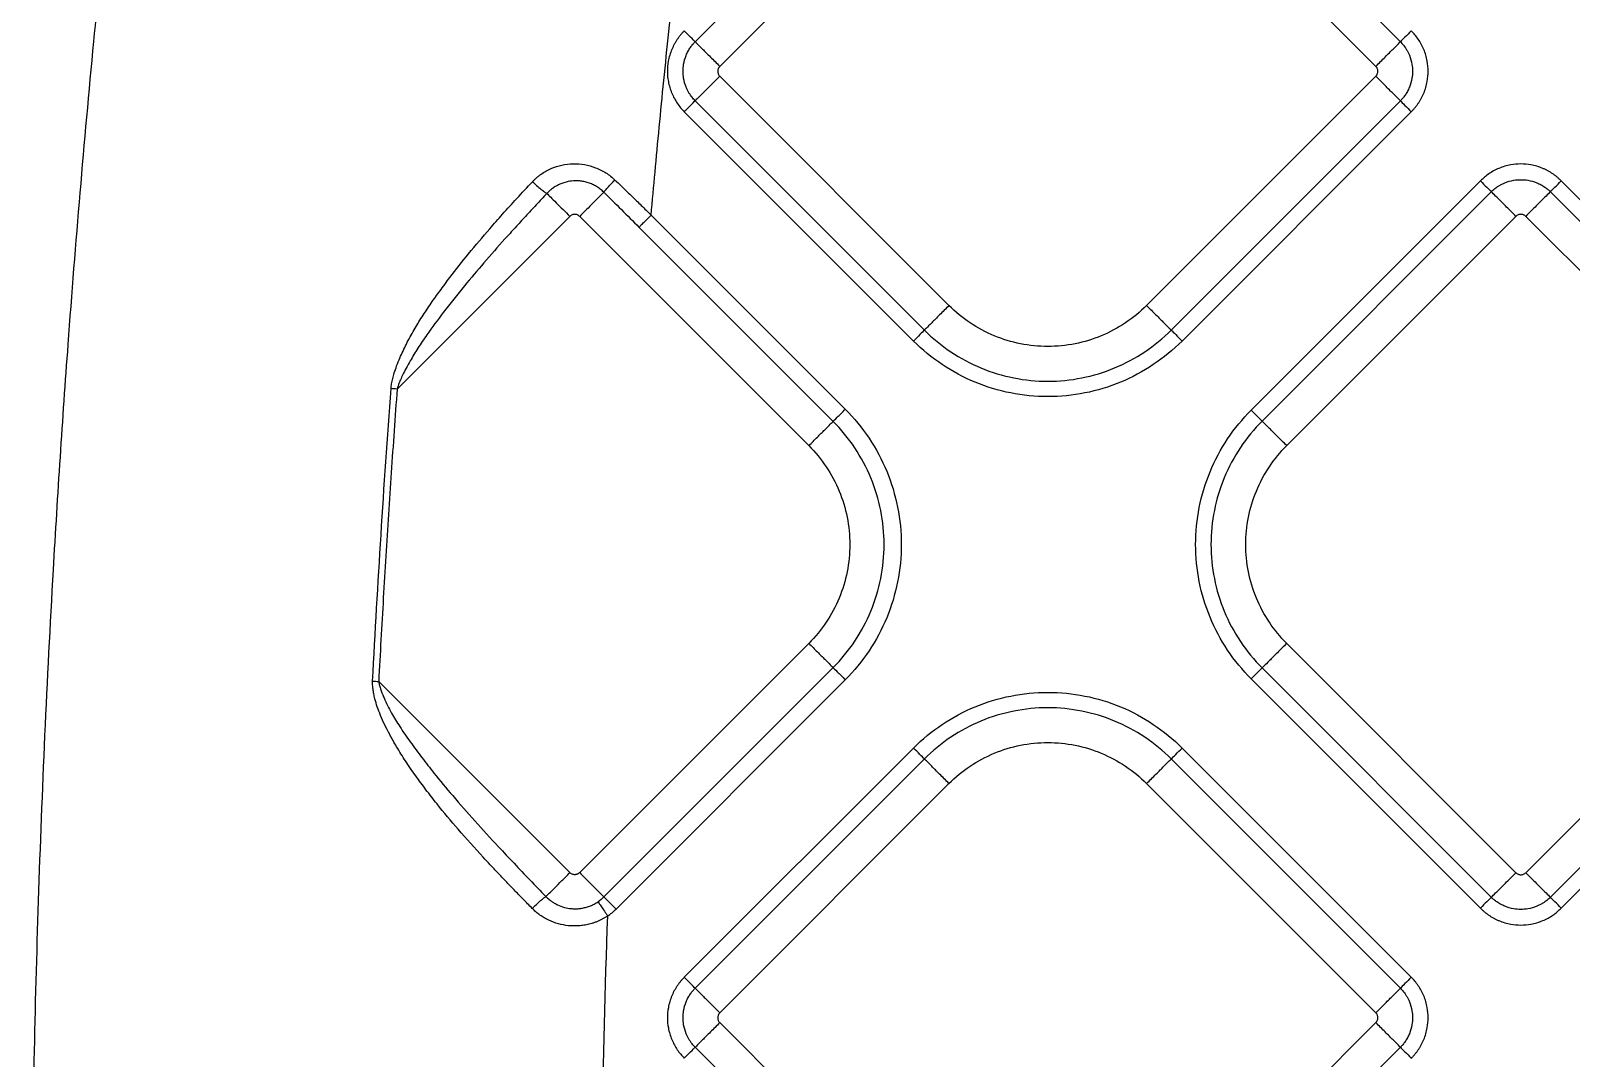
# Model space of a CAD drawing. Extents: x 525 to 609, y 649 to 778.
# Drawn here: x 558.692 to 563.12, y 696.265 to 699.217 of the extents above; entities that cross this region are included whole.
import ezdxf

# ---------------------------------------------------------------- set-up
doc = ezdxf.new("R2010")
doc.units = 0
doc.header["$MEASUREMENT"] = 0
doc.layers.add('1', color=4, linetype='Continuous')

# ---------------------------------------------------------------- blocks, each defined once
blk = doc.blocks.new('JETSETTER')
at = {"layer": '1', "color": 3, "linetype": 'Continuous', "lineweight": 25}
for p, q in [((36.1331, 30.7198), (35.4743, 30.0609)), ((37.5015, 30.0609), (36.8426, 30.7198)), ((35.545, 29.9902), (36.2038, 30.6491)), ((36.7719, 30.6491), (37.4308, 29.9902)), ((36.2038, 29.3031), (35.545, 29.962)), ((37.4308, 29.962), (36.7719, 29.3031)), ((35.4743, 29.8913), (36.1331, 29.2324)), ((36.8426, 29.2324), (37.5015, 29.8913)), ((35.4431, 29.8598), (36.1018, 29.2011)), ((36.8739, 29.2011), (37.5327, 29.8598)), ((37.7314, 29.6611), (37.0727, 29.0024)), ((37.7628, 29.6299), (37.104, 28.9711)), ((38.5913, 28.9711), (37.9325, 29.6299)), ((38.6226, 29.0024), (37.9639, 29.6611)), ((35.114, 29.5593), (34.6176, 29.0629)), ((35.1423, 29.5593), (35.8011, 28.9004)), ((35.9057, 29.005), (35.3477, 29.563)), ((37.1747, 28.9004), (37.8335, 29.5592)), ((37.8618, 29.5592), (38.5206, 28.9004)), ((35.8708, 28.9702), (35.3128, 29.5281)), ((35.8011, 28.3323), (35.1423, 27.6735)), ((37.8335, 27.6734), (37.1747, 28.3323)), ((38.5206, 28.3323), (37.8618, 27.6734)), ((35.212, 27.6037), (35.8708, 28.2626)), ((37.104, 28.2616), (37.7628, 27.6027)), ((37.9325, 27.6027), (38.5913, 28.2616)), ((34.5646, 28.2229), (35.114, 27.6735)), ((35.2469, 27.5689), (35.9057, 28.2277)), ((37.0727, 28.2303), (37.7314, 27.5715)), ((37.9639, 27.5715), (38.6226, 28.2303)), ((36.1018, 28.0316), (35.4431, 27.3728)), ((37.5327, 27.3728), (36.874, 28.0316)), ((36.1331, 28.0003), (35.4743, 27.3414)), ((37.5015, 27.3414), (36.8427, 28.0003)), ((35.545, 27.2707), (36.2038, 27.9296)), ((36.772, 27.9296), (37.4308, 27.2707)), ((36.2038, 26.5836), (35.545, 27.2425)), ((37.4308, 27.2425), (36.772, 26.5836)), ((35.4743, 27.1718), (36.1331, 26.5129)), ((36.8427, 26.5129), (37.5015, 27.1718))]:
    blk.add_line(p, q, dxfattribs=at)
for points, knots in [([(34.038, 32.3898), (34.0317, 32.3488), (34.019, 32.267), (34.0005, 32.1443), (33.9823, 32.0215), (33.9645, 31.8988), (33.9471, 31.776), (33.9301, 31.6533), (33.9135, 31.5305), (33.8973, 31.4078), (33.8815, 31.285), (33.866, 31.1623), (33.851, 31.0395), (33.8363, 30.9168), (33.7985, 30.5911), (33.7379, 30.0165), (33.6742, 29.2661), (33.6203, 28.4429), (33.5826, 27.6035), (33.5648, 26.7577), (33.5645, 25.9821), (33.5778, 25.233), (33.6017, 24.6092), (33.6279, 24.1118), (33.65, 23.7498), (33.6809, 23.317), (33.7182, 22.8695), (33.7592, 22.4371), (33.7999, 22.0498), (33.8422, 21.6817), (33.8854, 21.3327), (33.9291, 21.003), (33.9728, 20.6924), (34.016, 20.401), (34.0583, 20.1288), (34.0993, 19.8757), (34.1268, 19.7135), (34.14, 19.6355)], [0, 0, 0, 0, 0.009695, 0.019385, 0.029071, 0.038752, 0.048429, 0.058102, 0.06777, 0.077435, 0.087096, 0.096752, 0.106405, 0.116055, 0.1257, 0.183178, 0.251347, 0.302045, 0.37635, 0.448086, 0.50012, 0.557965, 0.623518, 0.646286, 0.674595, 0.708455, 0.747878, 0.779754, 0.810154, 0.839077, 0.866522, 0.892486, 0.916966, 0.939961, 0.961467, 0.981481, 1, 1, 1, 1]), ([(35.3477, 29.563), (35.3514, 29.604), (35.359, 29.688), (35.3711, 29.8169), (35.3843, 29.9516), (35.3986, 30.0922), (35.414, 30.2386), (35.4307, 30.3909), (35.4425, 30.4944), (35.4486, 30.5471)], [0, 0, 0, 0, 0.12487, 0.25572, 0.392558, 0.535395, 0.68424, 0.839104, 1, 1, 1, 1]), ([(35.4431, 30.0923), (35.4413, 30.0905), (35.4376, 30.0867), (35.4324, 30.0808), (35.4274, 30.0746), (35.4228, 30.068), (35.4184, 30.0612), (35.4143, 30.0541), (35.4105, 30.0467), (35.4034, 30.0308), (35.3964, 30.0072), (35.3936, 29.976), (35.3965, 29.9448), (35.4042, 29.9186), (35.4141, 29.898), (35.4227, 29.884), (35.4322, 29.8712), (35.4395, 29.8636), (35.4431, 29.8598)], [0, 0, 0, 0, 0.030283, 0.060815, 0.091621, 0.122727, 0.154155, 0.18593, 0.218076, 0.250613, 0.387935, 0.50022, 0.613211, 0.749546, 0.814895, 0.878303, 0.939947, 1, 1, 1, 1]), ([(35.4743, 30.0609), (35.4715, 30.0638), (35.4669, 30.0683), (35.4557, 30.0796), (35.4492, 30.0862), (35.4431, 30.0923)], [0, 0, 0, 0, 0.5, 0.5, 1, 1, 1, 1]), ([(37.5327, 30.0923), (37.5266, 30.0862), (37.5201, 30.0796), (37.5088, 30.0683), (37.5043, 30.0638), (37.5015, 30.0609)], [0, 0, 0, 0, 0.5, 0.5, 1, 1, 1, 1]), ([(37.5327, 29.8598), (37.5345, 29.8617), (37.5382, 29.8654), (37.5434, 29.8714), (37.5483, 29.8776), (37.553, 29.8842), (37.5574, 29.891), (37.5615, 29.8981), (37.5653, 29.9055), (37.5724, 29.9214), (37.5793, 29.9449), (37.5821, 29.9762), (37.5793, 30.0074), (37.5716, 30.0336), (37.5617, 30.0542), (37.5531, 30.0682), (37.5435, 30.081), (37.5363, 30.0886), (37.5327, 30.0923)], [0, 0, 0, 0, 0.030283, 0.060815, 0.091621, 0.122727, 0.154155, 0.18593, 0.218076, 0.250613, 0.387935, 0.50022, 0.613211, 0.749546, 0.814895, 0.878303, 0.939947, 1, 1, 1, 1]), ([(35.4743, 29.8913), (35.4728, 29.8928), (35.4696, 29.8961), (35.4651, 29.9015), (35.4606, 29.9076), (35.4562, 29.9144), (35.452, 29.922), (35.4459, 29.9356), (35.4408, 29.9537), (35.439, 29.9761), (35.4408, 29.9985), (35.4463, 30.018), (35.4539, 30.0339), (35.4604, 30.0445), (35.4671, 30.0534), (35.472, 30.0585), (35.4743, 30.0609)], [0, 0, 0, 0, 0.034707, 0.072248, 0.112595, 0.155737, 0.201682, 0.250449, 0.393045, 0.50003, 0.606972, 0.74961, 0.821643, 0.887377, 0.946846, 1, 1, 1, 1]), ([(35.4743, 30.0609), (35.4744, 30.0608), (35.4764, 30.0588), (35.4836, 30.0516), (35.4889, 30.0463), (35.5019, 30.0333), (35.5097, 30.0255), (35.5267, 30.0085), (35.5358, 29.9994), (35.545, 29.9902)], [0, 0, 0, 0, 0.25, 0.25, 0.5, 0.5, 0.75, 0.75, 1, 1, 1, 1]), ([(37.4308, 29.9902), (37.4399, 29.9994), (37.4491, 30.0085), (37.466, 30.0255), (37.4738, 30.0333), (37.4869, 30.0463), (37.4921, 30.0516), (37.4994, 30.0588), (37.5013, 30.0608), (37.5015, 30.0609)], [0, 0, 0, 0, 0.25, 0.25, 0.5, 0.5, 0.75, 0.75, 1, 1, 1, 1]), ([(37.5015, 30.0609), (37.503, 30.0594), (37.5061, 30.0561), (37.5107, 30.0507), (37.5152, 30.0446), (37.5196, 30.0378), (37.5237, 30.0302), (37.5298, 30.0166), (37.5349, 29.9985), (37.5368, 29.9761), (37.5349, 29.9537), (37.5294, 29.9342), (37.5219, 29.9182), (37.5154, 29.9077), (37.5086, 29.8988), (37.5038, 29.8937), (37.5015, 29.8913)], [0, 0, 0, 0, 0.034707, 0.072248, 0.112595, 0.155737, 0.201682, 0.250449, 0.393045, 0.50003, 0.606972, 0.74961, 0.821643, 0.887377, 0.946846, 1, 1, 1, 1]), ([(35.545, 29.9902), (35.5444, 29.9896), (35.5432, 29.9883), (35.5418, 29.9861), (35.5404, 29.9834), (35.5394, 29.98), (35.539, 29.9761), (35.5394, 29.9722), (35.5405, 29.9684), (35.5424, 29.9649), (35.5441, 29.9629), (35.545, 29.962)], [0, 0, 0, 0, 0.083478, 0.166388, 0.250171, 0.374789, 0.500105, 0.62472, 0.750039, 0.874841, 1, 1, 1, 1]), ([(37.4308, 29.962), (37.4314, 29.9626), (37.4326, 29.9639), (37.434, 29.9661), (37.4354, 29.9688), (37.4364, 29.9722), (37.4368, 29.9761), (37.4364, 29.98), (37.4352, 29.9838), (37.4334, 29.9873), (37.4317, 29.9893), (37.4308, 29.9902)], [0, 0, 0, 0, 0.083478, 0.166388, 0.250171, 0.374789, 0.500105, 0.62472, 0.750039, 0.874841, 1, 1, 1, 1]), ([(35.545, 29.962), (35.5358, 29.9528), (35.5267, 29.9437), (35.5097, 29.9267), (35.5019, 29.9189), (35.4889, 29.9059), (35.4836, 29.9006), (35.4764, 29.8934), (35.4744, 29.8914), (35.4743, 29.8913)], [0, 0, 0, 0, 0.25, 0.25, 0.5, 0.5, 0.75, 0.75, 1, 1, 1, 1]), ([(37.5015, 29.8913), (37.5013, 29.8914), (37.4994, 29.8934), (37.4921, 29.9006), (37.4869, 29.9059), (37.4738, 29.9189), (37.466, 29.9267), (37.4491, 29.9437), (37.4399, 29.9528), (37.4308, 29.962)], [0, 0, 0, 0, 0.25, 0.25, 0.5, 0.5, 0.75, 0.75, 1, 1, 1, 1]), ([(35.4431, 29.8598), (35.4492, 29.866), (35.4557, 29.8726), (35.4669, 29.8838), (35.4715, 29.8884), (35.4743, 29.8913)], [0, 0, 0, 0, 0.5, 0.5, 1, 1, 1, 1]), ([(37.5015, 29.8913), (37.5043, 29.8884), (37.5088, 29.8838), (37.5201, 29.8726), (37.5266, 29.866), (37.5327, 29.8598)], [0, 0, 0, 0, 0.5, 0.5, 1, 1, 1, 1]), ([(35.0066, 29.6588), (35.0085, 29.6607), (35.0123, 29.6647), (35.0184, 29.6702), (35.0247, 29.6754), (35.0336, 29.682), (35.0451, 29.6894), (35.0647, 29.6992), (35.0908, 29.7078), (35.1236, 29.7116), (35.1566, 29.7091), (35.1833, 29.7016), (35.2034, 29.6926), (35.2178, 29.6844), (35.2314, 29.6749), (35.2396, 29.6674), (35.2437, 29.6637)], [0, 0, 0, 0, 0.031126, 0.062292, 0.093576, 0.125051, 0.187606, 0.249881, 0.374881, 0.499574, 0.624578, 0.749357, 0.812517, 0.874926, 0.937211, 1, 1, 1, 1]), ([(37.9639, 29.6611), (37.962, 29.663), (37.9583, 29.6666), (37.9523, 29.6718), (37.9461, 29.6768), (37.9396, 29.6815), (37.9327, 29.6859), (37.9256, 29.69), (37.9182, 29.6937), (37.9023, 29.7009), (37.8788, 29.7078), (37.8475, 29.7106), (37.8163, 29.7078), (37.7901, 29.7), (37.7695, 29.6901), (37.7555, 29.6815), (37.7427, 29.672), (37.7351, 29.6647), (37.7314, 29.6611)], [0, 0, 0, 0, 0.030283, 0.060815, 0.091621, 0.122727, 0.154155, 0.18593, 0.218076, 0.250613, 0.387935, 0.50022, 0.613211, 0.749546, 0.814895, 0.878303, 0.939947, 1, 1, 1, 1]), ([(34.6001, 29.0642), (34.6004, 29.0665), (34.6008, 29.0713), (34.6018, 29.0785), (34.6032, 29.0859), (34.6049, 29.0935), (34.6069, 29.1014), (34.6105, 29.1134), (34.6165, 29.1305), (34.6278, 29.1583), (34.6442, 29.1932), (34.6656, 29.2325), (34.6896, 29.2716), (34.7144, 29.3086), (34.7412, 29.3461), (34.7767, 29.3937), (34.8241, 29.4539), (34.8752, 29.5142), (34.9217, 29.5668), (34.9626, 29.6118), (34.9915, 29.6427), (35.0066, 29.6588)], [0, 0, 0, 0, 0.009537, 0.019423, 0.029678, 0.04032, 0.051365, 0.062827, 0.091742, 0.125577, 0.185925, 0.250168, 0.309804, 0.375319, 0.434087, 0.500295, 0.620558, 0.750108, 0.826212, 0.90952, 1, 1, 1, 1]), ([(35.0482, 29.6251), (35.0378, 29.6141), (35.0172, 29.5922), (34.9867, 29.5594), (34.9568, 29.5268), (34.9167, 29.4825), (34.8678, 29.4271), (34.8085, 29.357), (34.7535, 29.2881), (34.709, 29.2281), (34.6776, 29.1814), (34.658, 29.1492), (34.6438, 29.1239), (34.6344, 29.1058), (34.6272, 29.0902), (34.6216, 29.0763), (34.6189, 29.0672), (34.6176, 29.0629)], [0, 0, 0, 0, 0.063536, 0.126372, 0.188511, 0.249956, 0.378253, 0.499878, 0.637339, 0.749937, 0.814925, 0.874739, 0.908686, 0.937351, 0.960212, 0.981069, 1, 1, 1, 1]), ([(35.0066, 29.6588), (35.0103, 29.6553), (35.0144, 29.6516), (35.0226, 29.6443), (35.0268, 29.6407), (35.0346, 29.6344), (35.0381, 29.6317), (35.0441, 29.6275), (35.0464, 29.626), (35.0482, 29.6251)], [0, 0, 0, 0, 0.25, 0.25, 0.5, 0.5, 0.75, 0.75, 1, 1, 1, 1]), ([(35.2117, 29.6287), (35.2101, 29.6303), (35.2069, 29.6334), (35.2017, 29.6376), (35.1963, 29.6415), (35.1908, 29.6451), (35.1851, 29.6483), (35.1792, 29.6511), (35.1732, 29.6536), (35.1671, 29.6558), (35.1609, 29.6576), (35.1546, 29.6591), (35.1482, 29.6602), (35.1418, 29.6609), (35.1354, 29.6613), (35.1246, 29.6614), (35.1074, 29.6595), (35.0881, 29.6535), (35.0724, 29.6452), (35.0621, 29.6381), (35.0543, 29.6314), (35.0501, 29.627), (35.0482, 29.6251)], [0, 0, 0, 0, 0.036851, 0.073377, 0.109634, 0.145669, 0.181525, 0.217239, 0.252843, 0.288362, 0.323819, 0.35923, 0.394612, 0.429974, 0.465326, 0.500675, 0.607396, 0.749932, 0.83066, 0.899252, 0.955745, 1, 1, 1, 1]), ([(35.0482, 29.6251), (35.0508, 29.6225), (35.0544, 29.6189), (35.0636, 29.6097), (35.0691, 29.6042), (35.0812, 29.592), (35.0878, 29.5854), (35.1011, 29.5722), (35.1077, 29.5655), (35.114, 29.5593)], [0, 0, 0, 0, 0.25, 0.25, 0.5, 0.5, 0.75, 0.75, 1, 1, 1, 1]), ([(35.2117, 29.6287), (35.2102, 29.6272), (35.2073, 29.6243), (35.199, 29.616), (35.1936, 29.6106), (35.1811, 29.5981), (35.1739, 29.5909), (35.1586, 29.5756), (35.1504, 29.5674), (35.1423, 29.5593)], [0, 0, 0, 0, 0.25, 0.25, 0.5, 0.5, 0.75, 0.75, 1, 1, 1, 1]), ([(35.2117, 29.6287), (35.2123, 29.6296), (35.2134, 29.6311), (35.217, 29.6353), (35.2195, 29.6381), (35.2255, 29.6447), (35.2289, 29.6484), (35.2362, 29.6561), (35.24, 29.66), (35.2437, 29.6637)], [0, 0, 0, 0, 0.25, 0.25, 0.5, 0.5, 0.75, 0.75, 1, 1, 1, 1]), ([(35.2437, 29.6637), (35.2515, 29.6562), (35.2677, 29.6406), (35.2929, 29.6163), (35.3198, 29.5902), (35.3382, 29.5723), (35.3477, 29.563)], [0, 0, 0, 0, 0.224938, 0.466669, 0.725069, 1, 1, 1, 1]), ([(37.7314, 29.6611), (37.7375, 29.655), (37.7441, 29.6485), (37.7554, 29.6373), (37.76, 29.6328), (37.7628, 29.6299)], [0, 0, 0, 0, 0.5, 0.5, 1, 1, 1, 1]), ([(37.7628, 29.6299), (37.7644, 29.6314), (37.7676, 29.6346), (37.773, 29.6391), (37.7791, 29.6436), (37.786, 29.648), (37.7936, 29.6522), (37.8071, 29.6583), (37.8253, 29.6634), (37.8476, 29.6652), (37.87, 29.6634), (37.8896, 29.6579), (37.9055, 29.6504), (37.916, 29.6439), (37.9249, 29.6371), (37.9301, 29.6322), (37.9325, 29.6299)], [0, 0, 0, 0, 0.034707, 0.072248, 0.112595, 0.155737, 0.201682, 0.250449, 0.393045, 0.50003, 0.606972, 0.74961, 0.821643, 0.887377, 0.946846, 1, 1, 1, 1]), ([(37.8335, 29.5592), (37.8243, 29.5684), (37.8152, 29.5775), (37.7983, 29.5945), (37.7905, 29.6023), (37.7774, 29.6153), (37.7721, 29.6206), (37.7649, 29.6278), (37.763, 29.6298), (37.7628, 29.6299)], [0, 0, 0, 0, 0.25, 0.25, 0.5, 0.5, 0.75, 0.75, 1, 1, 1, 1]), ([(37.9325, 29.6299), (37.9323, 29.6298), (37.9304, 29.6278), (37.9231, 29.6206), (37.9179, 29.6153), (37.9048, 29.6023), (37.897, 29.5945), (37.8801, 29.5775), (37.8709, 29.5684), (37.8618, 29.5592)], [0, 0, 0, 0, 0.25, 0.25, 0.5, 0.5, 0.75, 0.75, 1, 1, 1, 1]), ([(37.9325, 29.6299), (37.9353, 29.6328), (37.9399, 29.6373), (37.9512, 29.6485), (37.9578, 29.655), (37.9639, 29.6611)], [0, 0, 0, 0, 0.5, 0.5, 1, 1, 1, 1]), ([(35.1423, 29.5593), (35.1416, 29.5599), (35.1404, 29.561), (35.1382, 29.5625), (35.1354, 29.5638), (35.1321, 29.5649), (35.1282, 29.5652), (35.1242, 29.5649), (35.1205, 29.5637), (35.1169, 29.5619), (35.115, 29.5601), (35.114, 29.5593)], [0, 0, 0, 0, 0.083478, 0.166388, 0.250171, 0.374789, 0.500105, 0.62472, 0.750039, 0.874841, 1, 1, 1, 1]), ([(35.3128, 29.5281), (35.3135, 29.5288), (35.3148, 29.5301), (35.3188, 29.5341), (35.3216, 29.5369), (35.3282, 29.5435), (35.332, 29.5473), (35.3399, 29.5552), (35.3439, 29.5592), (35.3477, 29.563)], [0, 0, 0, 0, 0.25, 0.25, 0.5, 0.5, 0.75, 0.75, 1, 1, 1, 1]), ([(37.8618, 29.5592), (37.8611, 29.5598), (37.8599, 29.561), (37.8577, 29.5625), (37.8549, 29.5638), (37.8516, 29.5648), (37.8476, 29.5652), (37.8437, 29.5648), (37.84, 29.5637), (37.8364, 29.5619), (37.8345, 29.5601), (37.8335, 29.5592)], [0, 0, 0, 0, 0.083478, 0.166388, 0.250171, 0.374789, 0.500105, 0.62472, 0.750039, 0.874841, 1, 1, 1, 1]), ([(36.2038, 29.3031), (36.1947, 29.294), (36.1855, 29.2848), (36.1686, 29.2679), (36.1608, 29.2601), (36.1477, 29.247), (36.1425, 29.2418), (36.1352, 29.2345), (36.1333, 29.2326), (36.1331, 29.2324)], [0, 0, 0, 0, 0.25, 0.25, 0.5, 0.5, 0.75, 0.75, 1, 1, 1, 1]), ([(36.7719, 29.3031), (36.7348, 29.2659), (36.6902, 29.2362), (36.593, 29.1959), (36.5405, 29.1855), (36.4353, 29.1855), (36.3827, 29.1959), (36.2856, 29.2362), (36.241, 29.2659), (36.2038, 29.3031)], [0, 0, 0, 0, 0.25, 0.25, 0.5, 0.5, 0.75, 0.75, 1, 1, 1, 1]), ([(36.7719, 29.3031), (36.7811, 29.294), (36.7902, 29.2848), (36.8072, 29.2679), (36.815, 29.2601), (36.828, 29.247), (36.8333, 29.2418), (36.8405, 29.2345), (36.8425, 29.2326), (36.8426, 29.2324)], [0, 0, 0, 0, 0.25, 0.25, 0.5, 0.5, 0.75, 0.75, 1, 1, 1, 1]), ([(36.1331, 29.2324), (36.1301, 29.2294), (36.1256, 29.2249), (36.1146, 29.2139), (36.1082, 29.2075), (36.1018, 29.2011)], [0, 0, 0, 0, 0.5, 0.5, 1, 1, 1, 1]), ([(36.1331, 29.2324), (36.1796, 29.186), (36.2352, 29.1488), (36.3566, 29.0985), (36.4222, 29.0855), (36.5536, 29.0855), (36.6192, 29.0985), (36.7406, 29.1488), (36.7962, 29.186), (36.8426, 29.2324)], [0, 0, 0, 0, 0.25, 0.25, 0.5, 0.5, 0.75, 0.75, 1, 1, 1, 1]), ([(36.8426, 29.2324), (36.8456, 29.2294), (36.8502, 29.2249), (36.8611, 29.2139), (36.8675, 29.2075), (36.8739, 29.2011)], [0, 0, 0, 0, 0.5, 0.5, 1, 1, 1, 1]), ([(36.8739, 29.2011), (36.8234, 29.1506), (36.7628, 29.1101), (36.6308, 29.0554), (36.5593, 29.0412), (36.4164, 29.0412), (36.345, 29.0554), (36.2129, 29.1101), (36.1524, 29.1506), (36.1018, 29.2011)], [0, 0, 0, 0, 0.25, 0.25, 0.5, 0.5, 0.75, 0.75, 1, 1, 1, 1]), ([(34.6176, 29.0629), (34.6147, 29.0229), (34.6088, 28.9429), (34.6005, 28.8229), (34.5925, 28.7029), (34.585, 28.5829), (34.5778, 28.4629), (34.5709, 28.3429), (34.5667, 28.2629), (34.5646, 28.2229)], [0, 0, 0, 0, 0.142974, 0.285906, 0.428798, 0.571653, 0.71447, 0.857252, 1, 1, 1, 1]), ([(35.8708, 28.9702), (35.8722, 28.9715), (35.8766, 28.9759), (35.8892, 28.9885), (35.8974, 28.9967), (35.9057, 29.005)], [0, 0, 0, 0, 0.5, 0.5, 1, 1, 1, 1]), ([(35.9057, 29.005), (35.9566, 28.9541), (35.9973, 28.8932), (36.0524, 28.7602), (36.0667, 28.6883), (36.0667, 28.5444), (36.0524, 28.4725), (35.9973, 28.3396), (35.9566, 28.2786), (35.9057, 28.2277)], [0, 0, 0, 0, 0.25, 0.25, 0.5, 0.5, 0.75, 0.75, 1, 1, 1, 1]), ([(37.0727, 28.2303), (37.0221, 28.2808), (36.9817, 28.3414), (36.927, 28.4734), (36.9128, 28.5449), (36.9128, 28.6878), (36.927, 28.7592), (36.9817, 28.8913), (37.0221, 28.9519), (37.0727, 29.0024)], [0, 0, 0, 0, 0.25, 0.25, 0.5, 0.5, 0.75, 0.75, 1, 1, 1, 1]), ([(37.104, 28.9711), (37.101, 28.9741), (37.0964, 28.9786), (37.0855, 28.9896), (37.0791, 28.996), (37.0727, 29.0024)], [0, 0, 0, 0, 0.5, 0.5, 1, 1, 1, 1]), ([(35.8011, 28.9004), (35.8094, 28.9087), (35.8177, 28.917), (35.8332, 28.9325), (35.8405, 28.9398), (35.8531, 28.9524), (35.8585, 28.9578), (35.8666, 28.966), (35.8695, 28.9688), (35.8708, 28.9702)], [0, 0, 0, 0, 0.25, 0.25, 0.5, 0.5, 0.75, 0.75, 1, 1, 1, 1]), ([(35.8708, 28.2626), (35.9172, 28.3089), (35.9542, 28.3644), (36.0044, 28.4854), (36.0174, 28.5509), (36.0174, 28.6819), (36.0044, 28.7473), (35.9542, 28.8683), (35.9172, 28.9238), (35.8708, 28.9702)], [0, 0, 0, 0, 0.25, 0.25, 0.5, 0.5, 0.75, 0.75, 1, 1, 1, 1]), ([(37.104, 28.9711), (37.0575, 28.9247), (37.0203, 28.869), (36.9701, 28.7477), (36.957, 28.682), (36.957, 28.5507), (36.9701, 28.485), (37.0203, 28.3637), (37.0575, 28.308), (37.104, 28.2616)], [0, 0, 0, 0, 0.25, 0.25, 0.5, 0.5, 0.75, 0.75, 1, 1, 1, 1]), ([(37.1747, 28.9004), (37.1655, 28.9096), (37.1564, 28.9187), (37.1394, 28.9356), (37.1316, 28.9434), (37.1186, 28.9565), (37.1133, 28.9618), (37.1061, 28.969), (37.1041, 28.9709), (37.104, 28.9711)], [0, 0, 0, 0, 0.25, 0.25, 0.5, 0.5, 0.75, 0.75, 1, 1, 1, 1]), ([(35.8011, 28.9004), (35.8383, 28.8632), (35.8681, 28.8187), (35.9083, 28.7215), (35.9188, 28.669), (35.9188, 28.5638), (35.9083, 28.5112), (35.8681, 28.414), (35.8383, 28.3695), (35.8011, 28.3323)], [0, 0, 0, 0, 0.25, 0.25, 0.5, 0.5, 0.75, 0.75, 1, 1, 1, 1]), ([(37.1747, 28.3323), (37.1375, 28.3695), (37.1077, 28.414), (37.0675, 28.5112), (37.057, 28.5637), (37.057, 28.6689), (37.0675, 28.7215), (37.1077, 28.8187), (37.1375, 28.8632), (37.1747, 28.9004)], [0, 0, 0, 0, 0.25, 0.25, 0.5, 0.5, 0.75, 0.75, 1, 1, 1, 1]), ([(35.8011, 28.3323), (35.8094, 28.324), (35.8177, 28.3158), (35.8332, 28.3002), (35.8405, 28.293), (35.8531, 28.2803), (35.8585, 28.275), (35.8666, 28.2668), (35.8695, 28.264), (35.8708, 28.2626)], [0, 0, 0, 0, 0.25, 0.25, 0.5, 0.5, 0.75, 0.75, 1, 1, 1, 1]), ([(37.1747, 28.3323), (37.1655, 28.3231), (37.1564, 28.314), (37.1394, 28.297), (37.1316, 28.2892), (37.1186, 28.2762), (37.1133, 28.2709), (37.1061, 28.2637), (37.1041, 28.2617), (37.104, 28.2616)], [0, 0, 0, 0, 0.25, 0.25, 0.5, 0.5, 0.75, 0.75, 1, 1, 1, 1]), ([(35.8708, 28.2626), (35.8722, 28.2612), (35.8766, 28.2569), (35.8892, 28.2442), (35.8974, 28.236), (35.9057, 28.2277)], [0, 0, 0, 0, 0.5, 0.5, 1, 1, 1, 1]), ([(37.104, 28.2616), (37.101, 28.2586), (37.0964, 28.254), (37.0855, 28.2431), (37.0791, 28.2367), (37.0727, 28.2303)], [0, 0, 0, 0, 0.5, 0.5, 1, 1, 1, 1]), ([(35.0057, 27.5708), (34.9969, 27.5798), (34.9795, 27.5975), (34.9542, 27.6235), (34.9301, 27.6485), (34.9072, 27.6726), (34.8856, 27.6955), (34.8473, 27.7369), (34.7955, 27.7946), (34.741, 27.8595), (34.7008, 27.9109), (34.6704, 27.9521), (34.6421, 27.9932), (34.6171, 28.033), (34.5974, 28.0678), (34.5821, 28.0978), (34.5702, 28.1242), (34.5606, 28.1491), (34.5543, 28.1699), (34.5503, 28.1869), (34.5482, 28.2001), (34.547, 28.2123), (34.5471, 28.2201), (34.5472, 28.2238)], [0, 0, 0, 0, 0.046419, 0.090947, 0.133574, 0.174288, 0.21308, 0.249943, 0.38241, 0.499852, 0.564041, 0.624815, 0.690423, 0.749815, 0.79982, 0.838928, 0.874823, 0.907486, 0.937332, 0.955218, 0.971565, 0.986455, 1, 1, 1, 1]), ([(34.5646, 28.2229), (34.5649, 28.221), (34.5656, 28.2172), (34.567, 28.2112), (34.5687, 28.205), (34.5713, 28.1971), (34.575, 28.1873), (34.5812, 28.1723), (34.59, 28.1535), (34.6047, 28.1259), (34.6263, 28.0907), (34.6557, 28.0483), (34.6888, 28.0038), (34.7291, 27.9521), (34.7796, 27.8914), (34.8415, 27.8209), (34.9007, 27.7564), (34.9537, 27.7001), (34.9992, 27.6525), (35.03, 27.6208), (35.0454, 27.6049)], [0, 0, 0, 0, 0.00716, 0.014807, 0.022959, 0.03163, 0.046191, 0.062907, 0.093081, 0.125064, 0.182067, 0.250164, 0.32169, 0.393054, 0.500164, 0.622523, 0.750076, 0.832706, 0.91601, 1, 1, 1, 1]), ([(36.1018, 28.0316), (36.1524, 28.0821), (36.2129, 28.1226), (36.345, 28.1773), (36.4164, 28.1915), (36.5594, 28.1915), (36.6308, 28.1773), (36.7629, 28.1226), (36.8234, 28.0821), (36.874, 28.0316)], [0, 0, 0, 0, 0.25, 0.25, 0.5, 0.5, 0.75, 0.75, 1, 1, 1, 1]), ([(36.8427, 28.0003), (36.7962, 28.0467), (36.7406, 28.0839), (36.6192, 28.1342), (36.5536, 28.1472), (36.4222, 28.1472), (36.3566, 28.1342), (36.2352, 28.0839), (36.1796, 28.0467), (36.1331, 28.0003)], [0, 0, 0, 0, 0.25, 0.25, 0.5, 0.5, 0.75, 0.75, 1, 1, 1, 1]), ([(36.1331, 28.0003), (36.1302, 28.0033), (36.1256, 28.0078), (36.1146, 28.0188), (36.1083, 28.0252), (36.1018, 28.0316)], [0, 0, 0, 0, 0.5, 0.5, 1, 1, 1, 1]), ([(36.2038, 27.9296), (36.241, 27.9668), (36.2856, 27.9965), (36.3828, 28.0368), (36.4353, 28.0472), (36.5405, 28.0472), (36.5931, 28.0368), (36.6902, 27.9965), (36.7348, 27.9668), (36.772, 27.9296)], [0, 0, 0, 0, 0.25, 0.25, 0.5, 0.5, 0.75, 0.75, 1, 1, 1, 1]), ([(36.8427, 28.0003), (36.8457, 28.0033), (36.8502, 28.0078), (36.8612, 28.0188), (36.8676, 28.0252), (36.874, 28.0316)], [0, 0, 0, 0, 0.5, 0.5, 1, 1, 1, 1]), ([(36.2038, 27.9296), (36.1947, 27.9387), (36.1855, 27.9479), (36.1686, 27.9648), (36.1608, 27.9726), (36.1478, 27.9857), (36.1425, 27.9909), (36.1353, 27.9982), (36.1333, 28.0001), (36.1331, 28.0003)], [0, 0, 0, 0, 0.25, 0.25, 0.5, 0.5, 0.75, 0.75, 1, 1, 1, 1]), ([(36.772, 27.9296), (36.7811, 27.9387), (36.7903, 27.9479), (36.8072, 27.9648), (36.815, 27.9726), (36.8281, 27.9857), (36.8333, 27.9909), (36.8406, 27.9982), (36.8425, 28.0001), (36.8427, 28.0003)], [0, 0, 0, 0, 0.25, 0.25, 0.5, 0.5, 0.75, 0.75, 1, 1, 1, 1]), ([(35.0454, 27.6049), (35.0473, 27.6068), (35.0505, 27.61), (35.059, 27.6185), (35.0644, 27.6238), (35.0767, 27.6361), (35.0836, 27.6431), (35.0984, 27.6579), (35.1062, 27.6657), (35.114, 27.6735)], [0, 0, 0, 0, 0.25, 0.25, 0.5, 0.5, 0.75, 0.75, 1, 1, 1, 1]), ([(35.1423, 27.6735), (35.1416, 27.6729), (35.1403, 27.6716), (35.1381, 27.6702), (35.1357, 27.6691), (35.1333, 27.6682), (35.1307, 27.6677), (35.1282, 27.6675), (35.1247, 27.6678), (35.1207, 27.6688), (35.1168, 27.6709), (35.1149, 27.6727), (35.114, 27.6735)], [0, 0, 0, 0, 0.085725, 0.169852, 0.252984, 0.335556, 0.417871, 0.500139, 0.582173, 0.749994, 0.886723, 1, 1, 1, 1]), ([(35.1423, 27.6735), (35.1506, 27.6652), (35.1588, 27.6569), (35.1744, 27.6414), (35.1816, 27.6341), (35.1942, 27.6215), (35.1996, 27.6161), (35.2078, 27.6079), (35.2106, 27.6051), (35.212, 27.6037)], [0, 0, 0, 0, 0.25, 0.25, 0.5, 0.5, 0.75, 0.75, 1, 1, 1, 1]), ([(37.7628, 27.6027), (37.763, 27.6029), (37.7649, 27.6049), (37.7721, 27.6121), (37.7774, 27.6173), (37.7905, 27.6304), (37.7983, 27.6382), (37.8152, 27.6551), (37.8243, 27.6643), (37.8335, 27.6734)], [0, 0, 0, 0, 0.25, 0.25, 0.5, 0.5, 0.75, 0.75, 1, 1, 1, 1]), ([(37.8335, 27.6734), (37.8341, 27.6728), (37.8354, 27.6717), (37.8376, 27.6702), (37.8403, 27.6689), (37.8437, 27.6678), (37.8476, 27.6674), (37.8516, 27.6678), (37.8553, 27.669), (37.8588, 27.6708), (37.8608, 27.6726), (37.8618, 27.6734)], [0, 0, 0, 0, 0.083478, 0.166388, 0.250171, 0.374789, 0.500105, 0.62472, 0.750039, 0.874841, 1, 1, 1, 1]), ([(37.8618, 27.6734), (37.8709, 27.6643), (37.8801, 27.6551), (37.897, 27.6382), (37.9048, 27.6304), (37.9179, 27.6173), (37.9231, 27.6121), (37.9304, 27.6049), (37.9323, 27.6029), (37.9325, 27.6027)], [0, 0, 0, 0, 0.25, 0.25, 0.5, 0.5, 0.75, 0.75, 1, 1, 1, 1]), ([(35.0057, 27.5708), (35.0095, 27.5745), (35.0137, 27.5785), (35.0221, 27.5862), (35.0263, 27.5899), (35.0338, 27.5964), (35.0371, 27.5991), (35.0423, 27.603), (35.0442, 27.6043), (35.0454, 27.6049)], [0, 0, 0, 0, 0.25, 0.25, 0.5, 0.5, 0.75, 0.75, 1, 1, 1, 1]), ([(35.0454, 27.6049), (35.047, 27.6033), (35.05, 27.6003), (35.0547, 27.5962), (35.0591, 27.5928), (35.0632, 27.5899), (35.067, 27.5874), (35.0704, 27.5853), (35.0734, 27.5837), (35.076, 27.5823), (35.084, 27.5784), (35.0976, 27.5734), (35.1146, 27.5703), (35.1284, 27.5696), (35.1397, 27.57), (35.151, 27.5716), (35.1623, 27.5742), (35.1736, 27.5781), (35.1846, 27.5832), (35.1916, 27.5875), (35.1951, 27.5898)], [0, 0, 0, 0, 0.041233, 0.078922, 0.113184, 0.144108, 0.171759, 0.196183, 0.217414, 0.235476, 0.250385, 0.382146, 0.499906, 0.56736, 0.636, 0.705881, 0.777081, 0.849711, 0.923937, 1, 1, 1, 1]), ([(35.1951, 27.5897), (35.1956, 27.589), (35.1966, 27.5875), (35.1999, 27.5827), (35.2021, 27.5795), (35.2073, 27.5718), (35.2104, 27.5674), (35.2167, 27.5582), (35.2199, 27.5535), (35.2229, 27.549)], [0, 0, 0, 0, 0.25, 0.25, 0.5, 0.5, 0.75, 0.75, 1, 1, 1, 1]), ([(35.2469, 27.5689), (35.2431, 27.5727), (35.239, 27.5767), (35.2312, 27.5846), (35.2273, 27.5884), (35.2208, 27.595), (35.218, 27.5978), (35.2139, 27.6018), (35.2126, 27.6031), (35.212, 27.6037)], [0, 0, 0, 0, 0.25, 0.25, 0.5, 0.5, 0.75, 0.75, 1, 1, 1, 1]), ([(37.7628, 27.6027), (37.76, 27.5999), (37.7554, 27.5954), (37.7441, 27.5842), (37.7375, 27.5776), (37.7314, 27.5715)], [0, 0, 0, 0, 0.5, 0.5, 1, 1, 1, 1]), ([(37.9325, 27.6027), (37.9309, 27.6012), (37.9277, 27.5981), (37.9222, 27.5935), (37.9162, 27.589), (37.9093, 27.5846), (37.9017, 27.5805), (37.8882, 27.5744), (37.87, 27.5693), (37.8476, 27.5674), (37.8253, 27.5693), (37.8057, 27.5748), (37.7898, 27.5823), (37.7793, 27.5888), (37.7703, 27.5956), (37.7652, 27.6004), (37.7628, 27.6027)], [0, 0, 0, 0, 0.0347068, 0.0722476, 0.1125946, 0.1557375, 0.2016822, 0.2504495, 0.3930453, 0.5000297, 0.6069718, 0.74961, 0.8216425, 0.887377, 0.9468461, 1, 1, 1, 1]), ([(37.9639, 27.5715), (37.9578, 27.5776), (37.9512, 27.5842), (37.9399, 27.5954), (37.9353, 27.5999), (37.9325, 27.6027)], [0, 0, 0, 0, 0.5, 0.5, 1, 1, 1, 1]), ([(35.2229, 27.549), (35.2206, 27.5475), (35.2158, 27.5444), (35.2084, 27.5403), (35.2009, 27.5365), (35.1932, 27.5331), (35.1853, 27.5301), (35.1772, 27.5274), (35.1669, 27.5246), (35.1545, 27.5221), (35.1349, 27.5199), (35.1101, 27.5202), (35.081, 27.5257), (35.0578, 27.5343), (35.0405, 27.5435), (35.0281, 27.5516), (35.0163, 27.5606), (35.0093, 27.5674), (35.0057, 27.5708)], [0, 0, 0, 0, 0.035837, 0.071509, 0.107105, 0.142714, 0.178427, 0.214334, 0.250521, 0.312727, 0.375381, 0.50038, 0.625147, 0.750082, 0.812329, 0.875011, 0.937732, 1, 1, 1, 1]), ([(37.7314, 27.5715), (37.7333, 27.5697), (37.737, 27.566), (37.7429, 27.5608), (37.7492, 27.5559), (37.7557, 27.5512), (37.7625, 27.5468), (37.7697, 27.5427), (37.7771, 27.5389), (37.793, 27.5318), (37.8165, 27.5249), (37.8477, 27.5221), (37.8789, 27.5249), (37.9052, 27.5327), (37.9258, 27.5425), (37.9398, 27.5511), (37.9526, 27.5607), (37.9601, 27.568), (37.9639, 27.5715)], [0, 0, 0, 0, 0.030283, 0.060815, 0.091621, 0.122727, 0.154155, 0.18593, 0.218076, 0.250613, 0.387935, 0.50022, 0.613211, 0.749546, 0.814895, 0.878303, 0.939947, 1, 1, 1, 1]), ([(35.4431, 27.3728), (35.4413, 27.371), (35.4376, 27.3673), (35.4324, 27.3613), (35.4275, 27.3551), (35.4228, 27.3485), (35.4184, 27.3417), (35.4143, 27.3346), (35.4105, 27.3272), (35.4034, 27.3113), (35.3965, 27.2878), (35.3937, 27.2565), (35.3965, 27.2253), (35.4042, 27.1991), (35.4141, 27.1785), (35.4227, 27.1645), (35.4323, 27.1517), (35.4395, 27.1441), (35.4431, 27.1404)], [0, 0, 0, 0, 0.030283, 0.060815, 0.091621, 0.122727, 0.154155, 0.18593, 0.218076, 0.250613, 0.387935, 0.50022, 0.613211, 0.749546, 0.814895, 0.878303, 0.939947, 1, 1, 1, 1]), ([(35.4743, 27.3414), (35.4715, 27.3443), (35.4669, 27.3489), (35.4557, 27.3601), (35.4492, 27.3667), (35.4431, 27.3728)], [0, 0, 0, 0, 0.5, 0.5, 1, 1, 1, 1]), ([(37.5327, 27.3728), (37.5266, 27.3667), (37.5201, 27.3601), (37.5089, 27.3489), (37.5043, 27.3443), (37.5015, 27.3414)], [0, 0, 0, 0, 0.5, 0.5, 1, 1, 1, 1]), ([(37.5327, 27.1404), (37.5345, 27.1422), (37.5382, 27.146), (37.5434, 27.1519), (37.5484, 27.1581), (37.553, 27.1647), (37.5574, 27.1715), (37.5615, 27.1786), (37.5653, 27.186), (37.5724, 27.2019), (37.5794, 27.2254), (37.5821, 27.2567), (37.5793, 27.2879), (37.5716, 27.3141), (37.5617, 27.3347), (37.5531, 27.3487), (37.5435, 27.3615), (37.5363, 27.3691), (37.5327, 27.3728)], [0, 0, 0, 0, 0.0302831, 0.0608153, 0.0916215, 0.1227265, 0.154155, 0.1859305, 0.218076, 0.2506132, 0.3879351, 0.5002204, 0.6132112, 0.7495461, 0.8148948, 0.8783034, 0.9399468, 1, 1, 1, 1]), ([(35.4743, 27.1718), (35.4728, 27.1733), (35.4696, 27.1766), (35.4651, 27.182), (35.4606, 27.1881), (35.4562, 27.1949), (35.4521, 27.2025), (35.446, 27.2161), (35.4408, 27.2342), (35.439, 27.2566), (35.4408, 27.279), (35.4463, 27.2985), (35.4539, 27.3145), (35.4604, 27.325), (35.4671, 27.3339), (35.472, 27.339), (35.4743, 27.3414)], [0, 0, 0, 0, 0.0347068, 0.0722476, 0.1125946, 0.1557374, 0.2016822, 0.2504495, 0.3930454, 0.5000297, 0.6069717, 0.74961, 0.8216425, 0.8873771, 0.9468461, 1, 1, 1, 1]), ([(35.4743, 27.3414), (35.4745, 27.3413), (35.4764, 27.3393), (35.4837, 27.3321), (35.4889, 27.3268), (35.502, 27.3138), (35.5098, 27.306), (35.5267, 27.289), (35.5359, 27.2799), (35.545, 27.2707)], [0, 0, 0, 0, 0.25, 0.25, 0.5, 0.5, 0.75, 0.75, 1, 1, 1, 1]), ([(37.4308, 27.2707), (37.44, 27.2799), (37.4491, 27.289), (37.4661, 27.306), (37.4738, 27.3138), (37.4869, 27.3268), (37.4922, 27.3321), (37.4994, 27.3393), (37.5014, 27.3413), (37.5015, 27.3414)], [0, 0, 0, 0, 0.25, 0.25, 0.5, 0.5, 0.75, 0.75, 1, 1, 1, 1]), ([(37.5015, 27.3414), (37.503, 27.3399), (37.5062, 27.3366), (37.5107, 27.3312), (37.5152, 27.3251), (37.5196, 27.3183), (37.5237, 27.3107), (37.5299, 27.2971), (37.535, 27.279), (37.5368, 27.2566), (37.535, 27.2342), (37.5295, 27.2147), (37.5219, 27.1988), (37.5154, 27.1882), (37.5087, 27.1793), (37.5038, 27.1742), (37.5015, 27.1718)], [0, 0, 0, 0, 0.0347068, 0.0722476, 0.1125946, 0.1557374, 0.2016822, 0.2504495, 0.3930454, 0.5000297, 0.6069717, 0.74961, 0.8216425, 0.887377, 0.9468461, 1, 1, 1, 1]), ([(35.545, 27.2425), (35.5359, 27.2333), (35.5267, 27.2242), (35.5098, 27.2072), (35.502, 27.1994), (35.4889, 27.1864), (35.4837, 27.1811), (35.4764, 27.1739), (35.4745, 27.1719), (35.4743, 27.1718)], [0, 0, 0, 0, 0.25, 0.25, 0.5, 0.5, 0.75, 0.75, 1, 1, 1, 1]), ([(35.545, 27.2707), (35.5444, 27.2701), (35.5432, 27.2688), (35.5418, 27.2666), (35.5404, 27.2639), (35.5394, 27.2605), (35.539, 27.2566), (35.5394, 27.2527), (35.5406, 27.2489), (35.5424, 27.2454), (35.5441, 27.2434), (35.545, 27.2425)], [0, 0, 0, 0, 0.083478, 0.166388, 0.250171, 0.374789, 0.500105, 0.62472, 0.750039, 0.874841, 1, 1, 1, 1]), ([(37.4308, 27.2425), (37.4314, 27.2431), (37.4326, 27.2444), (37.434, 27.2466), (37.4354, 27.2493), (37.4364, 27.2527), (37.4368, 27.2566), (37.4364, 27.2605), (37.4353, 27.2643), (37.4334, 27.2678), (37.4317, 27.2698), (37.4308, 27.2707)], [0, 0, 0, 0, 0.083478, 0.166388, 0.250171, 0.374789, 0.500105, 0.62472, 0.750039, 0.874841, 1, 1, 1, 1]), ([(37.5015, 27.1718), (37.5014, 27.1719), (37.4994, 27.1739), (37.4922, 27.1811), (37.4869, 27.1864), (37.4738, 27.1994), (37.4661, 27.2072), (37.4491, 27.2242), (37.44, 27.2333), (37.4308, 27.2425)], [0, 0, 0, 0, 0.25, 0.25, 0.5, 0.5, 0.75, 0.75, 1, 1, 1, 1]), ([(35.4431, 27.1404), (35.4492, 27.1465), (35.4557, 27.1531), (35.4669, 27.1643), (35.4715, 27.1689), (35.4743, 27.1718)], [0, 0, 0, 0, 0.5, 0.5, 1, 1, 1, 1]), ([(37.5015, 27.1718), (37.5043, 27.1689), (37.5089, 27.1643), (37.5201, 27.1531), (37.5266, 27.1465), (37.5327, 27.1404)], [0, 0, 0, 0, 0.5, 0.5, 1, 1, 1, 1])]:
    blk.add_open_spline(points, degree=3, knots=knots, dxfattribs=at)
for points in [[(35.2117, 29.6287), (35.2455, 29.5953), (35.2792, 29.5618), (35.3128, 29.5281)], [(34.5472, 28.2238), (34.5617, 28.5039), (34.5794, 28.784), (34.6001, 29.0642)], [(34.6176, 29.0629), (34.6117, 29.0633), (34.6056, 29.0638), (34.6001, 29.0642)], [(34.547, 28.2238), (34.5526, 28.2235), (34.5586, 28.2232), (34.5646, 28.2229)], [(35.212, 27.6037), (35.2068, 27.5985), (35.2011, 27.5938), (35.1951, 27.5897)], [(35.2067, 26.9264), (35.2104, 27.1339), (35.2158, 27.3415), (35.2229, 27.549)], [(35.2229, 27.549), (35.2315, 27.5549), (35.2395, 27.5615), (35.2469, 27.5689)]]:
    blk.add_open_spline(points, degree=3, dxfattribs=at)

msp = doc.modelspace()

# ---------------------------------------------------------------- block references
at = {"layer": '1'}
msp.add_blockref('JETSETTER', (525.1273, 669.1243), dxfattribs=at)

doc.saveas('drawing.dxf')
